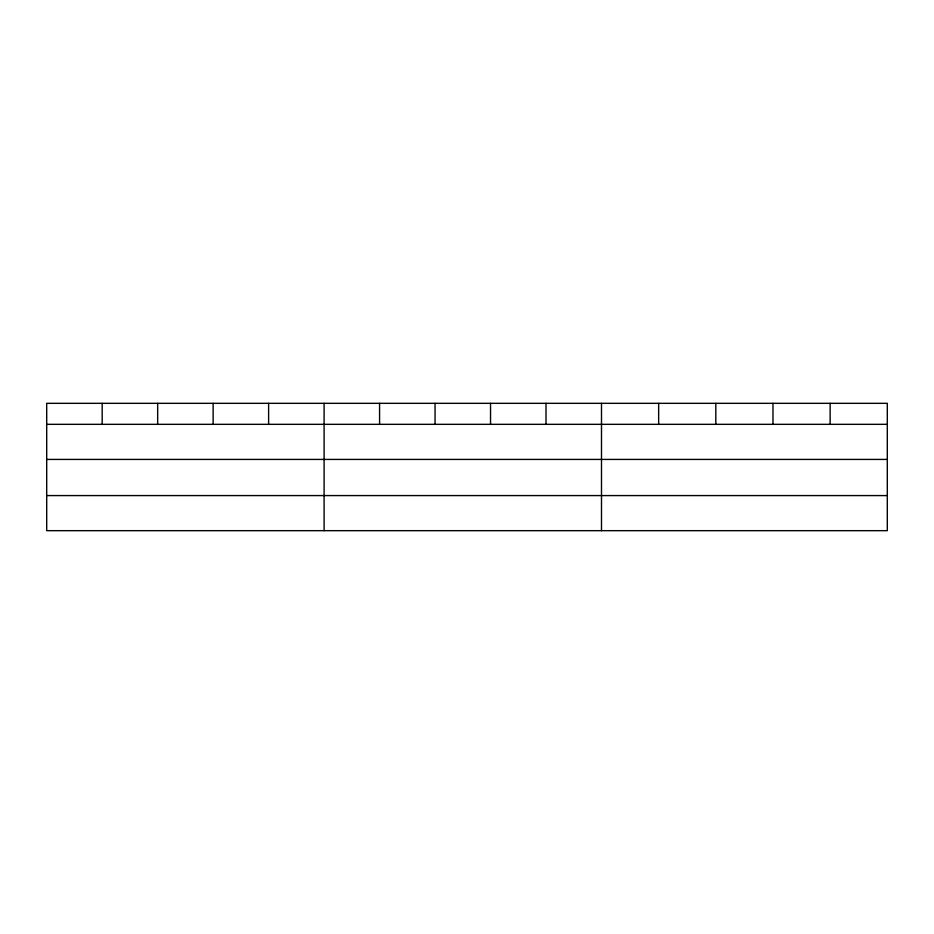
<?xml version="1.0" encoding="UTF-8"?>
<svg xmlns="http://www.w3.org/2000/svg" width="934" height="934" viewBox="0 0 934 934"><rect width="100%" height="100%" fill="white"/><g stroke="black" fill="none" stroke-linecap="round" stroke-linejoin="round"><path stroke-width="1.4" d="M887.3 459.423L887.3 403.325L46.7 403.325L46.7 530.675L887.3 530.675L887.3 459.423L46.7 459.423M46.7 424.328L887.3 424.328M46.7 495.58L887.3 495.58M830.139 403.325L830.139 424.328M772.978 403.325L772.978 424.328M715.818 403.325L715.818 424.328M658.657 403.325L658.657 424.328M601.496 403.325L601.496 530.675M546.016 403.325L546.016 424.328M490.537 403.325L490.537 424.328M435.057 403.325L435.057 424.328M379.578 403.325L379.578 424.328M324.098 403.325L324.098 530.675M268.618 403.325L268.618 424.328M213.139 403.325L213.139 424.328M157.659 403.325L157.659 424.328M102.18 403.325L102.18 424.328"/></g></svg>
